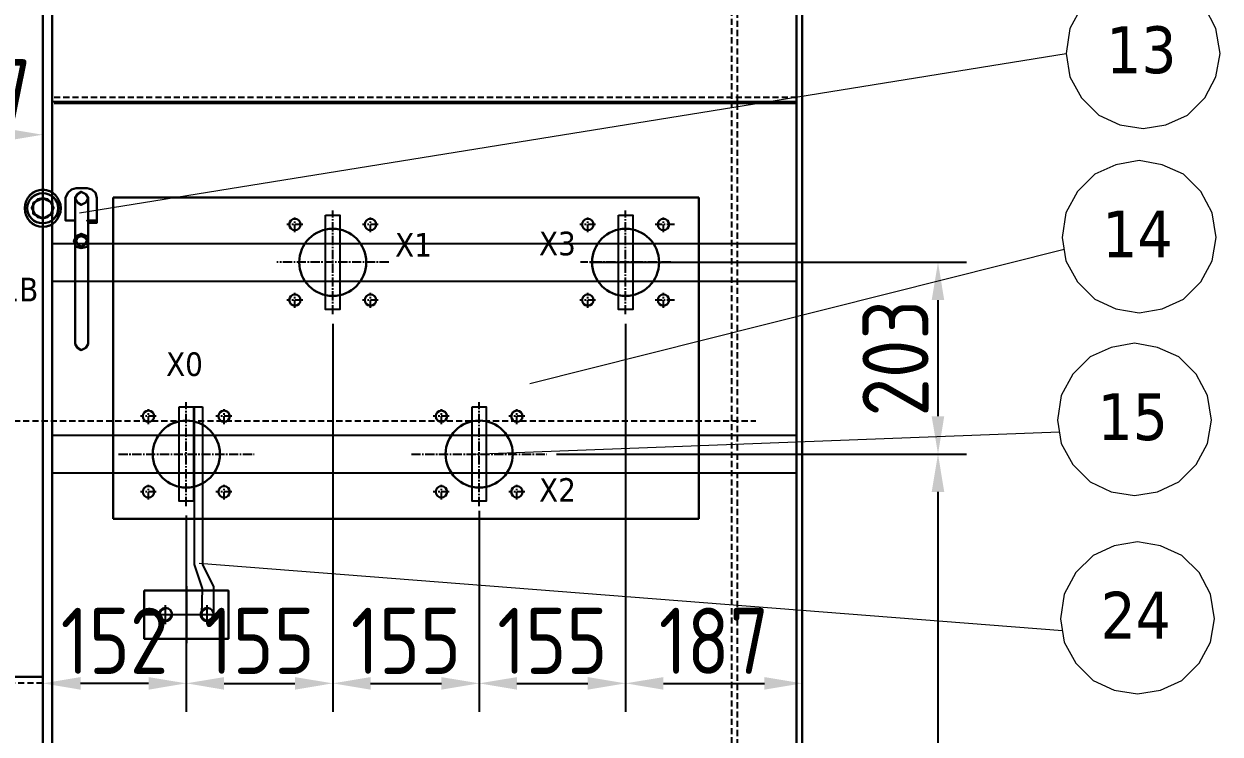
# Model space of a CAD drawing. Header units: millimetres. Extents: x 116956 to 138384, y -169944 to -162492.
# Drawn here: x 130823 to 132089, y -165108 to -164356 of the extents above; entities that cross this region are included whole.
import ezdxf

# ---------------------------------------------------------------- set-up
doc = ezdxf.new("R2010")
doc.units = ezdxf.units.MM
doc.header["$LTSCALE"] = 13
for name, pattern in [('CENTER', [50.8, 31.75, -6.35, 6.35, -6.35]), ('CENTER2', [1.125, 0.75, -0.125, 0.125, -0.125]), ('CENTERX2', [101.6, 63.5, -12.7, 12.7, -12.7]), ('DASHED', [0.75, 0.5, -0.25])]:
    doc.linetypes.add(name, pattern=pattern)
for name, color, linetype in [('1', 4, 'Continuous'), ('3中心线层', 1, 'CENTER'), ('4虚线层', 6, 'DASHED'), ('中心线', 1, 'CENTER2'), ('粗实线', 4, 'Continuous'), ('细实线', 2, 'Continuous')]:
    doc.layers.add(name, color=color, linetype=linetype)
doc.layers.add('标注、文本', color=3, linetype='Continuous', lineweight=25)
doc.layers.add('铁心', color=3, linetype='Continuous', lineweight=0)
doc.styles.get("Standard").update_dxf_attribs({"font": 'gbenor.shx', "bigfont": 'gbcbig.shx'})
doc.styles.add('Tahoma$001', font='tahoma.ttf', dxfattribs={"height": 2.159784})
doc.dimstyles.new('1-15', dxfattribs={"dimscale": 20, "dimtxt": 3.5, "dimasz": 2, "dimexe": 1.5, "dimexo": 0.5, "dimgap": 0.5, "dimtad": 1, "dimtoh": 1, "dimdec": 1, "dimdsep": 46, "dimtxsty": 'Standard', "dimcen": 2.5, "dimclrd": 3, "dimclre": 3, "dimclrt": 3, "dimadec": 0, "dimazin": 2, "dimtfac": 1, "dimtdec": 1, "dimtmove": 0, "dimatfit": 2, "dimfxl": 1, "dimarcsym": 0})

# ---------------------------------------------------------------- blocks, each defined once
blk = doc.blocks.new('A$C3970166B')
at = {"layer": '标注、文本', "color": 4, "lineweight": 30}
for points in [[(20.32, 13.55), (18.63, 16.93), (16.09, 19.47), (12.7, 20.32), (9.31, 19.47), (6.77, 16.93), (5.08, 13.55), (6.77, 9.31), (9.31, 6.77), (12.7, 5.93), (16.09, 6.77), (18.63, 9.31)], [(19.47, 16.93), (12.7, 20.32), (5.93, 16.93), (5.93, 9.31), (12.7, 5.93), (19.47, 9.31)]]:
    blk.add_lwpolyline(points, close=True, dxfattribs=at)
for major_axis, ratio in [((0, 13.12), 0.967742), ((-11.01, 0), 0.961538)]:
    blk.add_ellipse((12.7, 13.12), major_axis=major_axis, ratio=ratio, start_param=0, end_param=6.283185, dxfattribs=at)
blk = doc.blocks.new('A$C33D96195')
at = {"layer": '标注、文本', "color": 4, "lineweight": 30}
for points in [[(54.6, 171.4), (49.5, 170.2), (45.7, 166.4), (43.2, 161.3)], [(67.3, 6.4), (67.3, 161.3), (64.8, 165.1), (59.7, 167.6), (55.9, 165.1), (53.3, 161.3), (55.9, 156.2), (59.7, 153.7), (64.8, 156.2), (67.3, 161.3)], [(54.6, 171.4), (66, 171.4)], [(76.2, 161.3), (74.9, 166.4), (71.1, 170.2), (66, 171.4)], [(53.3, 137.2), (43.2, 137.2), (43.2, 161.3)], [(53.3, 161.3), (53.3, 6.4)], [(76.2, 161.3), (76.2, 137.2), (66, 137.2), (76.2, 137.2), (76.2, 134.6), (66, 134.6)], [(53.3, 6.4), (55.9, 2.5), (59.7, 0), (64.8, 2.5), (67.3, 6.4)]]:
    blk.add_lwpolyline(points, dxfattribs=at)
for points in [[(30.5, 150.8), (27.9, 155.9), (24.1, 159.7), (19, 161), (14, 159.7), (10.2, 155.9), (7.6, 150.8), (10.2, 144.5), (14, 140.7), (19, 139.4), (24.1, 140.7), (27.9, 144.5)], [(29.2, 155.9), (19, 161), (8.9, 155.9), (8.9, 144.5), (19, 139.4), (29.2, 144.5)], [(67.3, 115.6), (66, 120.7), (59.7, 123.2), (54.6, 120.7), (52.1, 115.6), (54.6, 109.2), (59.7, 108), (66, 109.2)], [(66, 115.6), (63.5, 119.4), (59.7, 120.7), (55.9, 119.4), (54.6, 115.6), (55.9, 111.8), (59.7, 109.2), (63.5, 111.8)]]:
    blk.add_lwpolyline(points, close=True, dxfattribs=at)
for major_axis, ratio in [((0, 19.7), 0.967742), ((-16.5, 0), 0.961538)]:
    blk.add_ellipse((19, 150.2), major_axis=major_axis, ratio=ratio, start_param=0, end_param=6.283185, dxfattribs=at)
at = {"layer": '标注、文本', "xscale": 1.5, "yscale": 1.5, "zscale": 1.5}
blk.add_blockref('A$C3970166B', (0, 130.5), dxfattribs=at)
blk = doc.blocks.new('3650')
at = {"layer": '3中心线层', "ltscale": 0.02}
for p, q in [((50820.3, -154431.1), (50820.3, -154415.3)), ((50900.3, -154431.1), (50900.3, -154415.3)), ((51130.3, -154431.1), (51130.3, -154415.3)), ((51210.3, -154431.1), (51210.3, -154415.3)), ((50828.5, -154422.9), (50811.7, -154422.9)), ((50908.5, -154422.9), (50891.7, -154422.9)), ((51138.5, -154422.9), (51121.7, -154422.9)), ((51222.2, -154422.9), (51201.7, -154422.9)), ((50820.3, -154511.1), (50820.3, -154495.3)), ((50900.3, -154511.1), (50900.3, -154495.3)), ((51130.3, -154511.1), (51130.3, -154495.3)), ((51210.3, -154511.1), (51210.3, -154495.3)), ((50828.5, -154502.9), (50811.7, -154502.9)), ((50908.5, -154502.9), (50891.7, -154502.9)), ((51138.5, -154502.9), (51121.7, -154502.9)), ((51222.2, -154502.9), (51201.7, -154502.9)), ((50665.3, -154634.1), (50665.3, -154618.3)), ((50745.3, -154634.1), (50745.3, -154618.3)), ((50975.3, -154634.1), (50975.3, -154618.3)), ((51055.3, -154634.1), (51055.3, -154618.3)), ((50673.5, -154625.9), (50656.7, -154625.9)), ((50753.5, -154625.9), (50736.7, -154625.9)), ((50983.5, -154625.9), (50966.7, -154625.9)), ((51063.5, -154625.9), (51046.7, -154625.9)), ((50665.3, -154714.1), (50665.3, -154698.3)), ((50745.3, -154714.1), (50745.3, -154698.3)), ((50975.3, -154714.1), (50975.3, -154698.3)), ((51055.3, -154714.1), (51055.3, -154698.3)), ((50673.5, -154705.9), (50656.7, -154705.9)), ((50753.5, -154705.9), (50736.7, -154705.9)), ((50983.5, -154705.9), (50966.7, -154705.9)), ((51063.5, -154705.9), (51046.7, -154705.9))]:
    blk.add_line(p, q, dxfattribs=at)
at = {"layer": '中心线'}
for p, q in [((50860.3, -154517.9), (50860.3, -154407.9)), ((51170.3, -154517.9), (51170.3, -154407.9)), ((50919.7, -154462.9), (50801, -154462.9)), ((51218.1, -154462.9), (51122.6, -154462.9)), ((50705.3, -154720.9), (50705.3, -154610.9)), ((51015.3, -154720.9), (51015.3, -154610.9)), ((50633.5, -154665.9), (50777.1, -154665.9)), ((50943.5, -154665.9), (51087.1, -154665.9))]:
    blk.add_line(p, q, dxfattribs=at)
at = {"layer": '粗实线'}
for points in [[(50852.8, -154412.9), (50867.8, -154412.9), (50867.8, -154512.9), (50852.8, -154512.9)], [(51162.8, -154412.9), (51177.8, -154412.9), (51177.8, -154512.9), (51162.8, -154512.9)], [(50697.8, -154615.9), (50712.8, -154615.9), (50712.8, -154715.9), (50697.8, -154715.9)], [(51007.8, -154615.9), (51022.8, -154615.9), (51022.8, -154715.9), (51007.8, -154715.9)]]:
    blk.add_lwpolyline(points, close=True, dxfattribs=at)
at = {"layer": '粗实线', "lineweight": 30}
for centre, radius in [((50820.3, -154422.9), 6), ((50900.3, -154422.9), 6), ((51130.3, -154422.9), 6), ((51210.3, -154422.9), 6), ((50860.3, -154462.9), 35.5), ((51170.3, -154462.9), 35.5), ((50820.3, -154502.9), 6), ((50900.3, -154502.9), 6), ((51130.3, -154502.9), 6), ((51210.3, -154502.9), 6), ((50665.3, -154625.9), 6), ((50745.3, -154625.9), 6), ((50975.3, -154625.9), 6), ((51055.3, -154625.9), 6), ((50705.3, -154665.9), 35.5), ((51015.3, -154665.9), 35.5), ((50665.3, -154705.9), 6), ((50745.3, -154705.9), 6), ((50975.3, -154705.9), 6), ((51055.3, -154705.9), 6)]:
    blk.add_circle(centre, radius, dxfattribs=at)
at = {"layer": '细实线', "color": 4, "lineweight": 30}
for p, q in [((51247.8, -154394.4), (50627.8, -154394.4)), ((50627.8, -154394.4), (50627.8, -154734.4)), ((51247.8, -154394.4), (51247.8, -154734.4)), ((50627.8, -154734.4), (51247.8, -154734.4))]:
    blk.add_line(p, q, dxfattribs=at)
at = {"layer": '标注、文本', "style": 'Tahoma$001'}
for s, p in [('X1', (50926.3, -154457)), ('X3', (51078.6, -154455.5)), ('X0', (50683.9, -154583.2)), ('X2', (51078.7, -154716.4))]:
    blk.add_text(s, height=25, dxfattribs=at).set_placement(p)
blk = doc.blocks.new('*D1482')
at = {"layer": 'Defpoints', "color": 0, "transparency": 16777216}
for p in [(130842.4, -164473.1), (130705.4, -164502.7), (130842.4, -164502.7)]:
    blk.add_point(p, dxfattribs=at)
at = {"layer": '标注、文本', "color": 3, "lineweight": -2, "transparency": 16777216}
for p, q in [((130705.4, -164492.7), (130705.4, -164443.1)), ((130842.4, -164492.7), (130842.4, -164443.1)), ((130745.4, -164473.1), (130802.4, -164473.1))]:
    blk.add_line(p, q, dxfattribs=at)
at = {"layer": '标注、文本', "color": 3, "transparency": 16777216}
for points in [[(130745.4, -164466.5), (130745.4, -164479.8), (130705.4, -164473.1)], [(130802.4, -164466.5), (130802.4, -164479.8), (130842.4, -164473.1)]]:
    blk.add_solid(points, dxfattribs=at)
at = {"layer": '标注、文本', "color": 3, "transparency": 16777216, "insert": (130773.9, -164428.1), "char_height": 70, "attachment_point": 5}
blk.add_mtext('137', dxfattribs=at)
blk = doc.blocks.new('*D1483')
at = {"layer": 'Defpoints', "color": 0, "transparency": 16777216}
for p in [(130842.4, -164866.2), (130994.4, -164866.2), (130842.4, -165053.9)]:
    blk.add_point(p, dxfattribs=at)
at = {"layer": '标注、文本', "color": 3, "lineweight": -2, "transparency": 16777216}
for p, q in [((130842.4, -164876.2), (130842.4, -165083.9)), ((130994.4, -164876.2), (130994.4, -165083.9)), ((130954.4, -165053.9), (130882.4, -165053.9))]:
    blk.add_line(p, q, dxfattribs=at)
at = {"layer": '标注、文本', "color": 3, "transparency": 16777216}
for points in [[(130882.4, -165047.3), (130882.4, -165060.6), (130842.4, -165053.9)], [(130954.4, -165047.3), (130954.4, -165060.6), (130994.4, -165053.9)]]:
    blk.add_solid(points, dxfattribs=at)
at = {"layer": '标注、文本', "color": 3, "transparency": 16777216, "insert": (130918.4, -165008.9), "char_height": 70, "attachment_point": 5}
blk.add_mtext('152', dxfattribs=at)
blk = doc.blocks.new('*D1484')
at = {"layer": 'Defpoints', "color": 0, "transparency": 16777216}
for p in [(131149.4, -164663.2), (130994.4, -164866.2), (131149.4, -165053.9)]:
    blk.add_point(p, dxfattribs=at)
at = {"layer": '标注、文本', "color": 3, "lineweight": -2, "transparency": 16777216}
for p, q in [((131149.4, -164673.2), (131149.4, -165083.9)), ((130994.4, -164876.2), (130994.4, -165083.9)), ((131034.4, -165053.9), (131109.4, -165053.9))]:
    blk.add_line(p, q, dxfattribs=at)
at = {"layer": '标注、文本', "color": 3, "transparency": 16777216}
for points in [[(131034.4, -165047.3), (131034.4, -165060.6), (130994.4, -165053.9)], [(131109.4, -165047.3), (131109.4, -165060.6), (131149.4, -165053.9)]]:
    blk.add_solid(points, dxfattribs=at)
at = {"layer": '标注、文本', "color": 3, "transparency": 16777216, "insert": (131071.9, -165008.9), "char_height": 70, "attachment_point": 5}
blk.add_mtext('155', dxfattribs=at)
blk = doc.blocks.new('*D1485')
at = {"layer": 'Defpoints', "color": 0, "transparency": 16777216}
for p in [(131149.4, -164663.2), (131304.4, -164866.2), (131304.4, -165053.9)]:
    blk.add_point(p, dxfattribs=at)
at = {"layer": '标注、文本', "color": 3, "lineweight": -2, "transparency": 16777216}
for p, q in [((131149.4, -164673.2), (131149.4, -165083.9)), ((131304.4, -164876.2), (131304.4, -165083.9)), ((131189.4, -165053.9), (131264.4, -165053.9))]:
    blk.add_line(p, q, dxfattribs=at)
at = {"layer": '标注、文本', "color": 3, "transparency": 16777216}
for points in [[(131189.4, -165047.3), (131189.4, -165060.6), (131149.4, -165053.9)], [(131264.4, -165047.3), (131264.4, -165060.6), (131304.4, -165053.9)]]:
    blk.add_solid(points, dxfattribs=at)
at = {"layer": '标注、文本', "color": 3, "transparency": 16777216, "insert": (131226.9, -165008.9), "char_height": 70, "attachment_point": 5}
blk.add_mtext('155', dxfattribs=at)
blk = doc.blocks.new('*D1486')
at = {"layer": 'Defpoints', "color": 0, "transparency": 16777216}
for p in [(131459.4, -164663.2), (131304.4, -164861.2), (131459.4, -165053.9)]:
    blk.add_point(p, dxfattribs=at)
at = {"layer": '标注、文本', "color": 3, "lineweight": -2, "transparency": 16777216}
for p, q in [((131459.4, -164673.2), (131459.4, -165083.9)), ((131304.4, -164871.2), (131304.4, -165083.9)), ((131344.4, -165053.9), (131419.4, -165053.9))]:
    blk.add_line(p, q, dxfattribs=at)
at = {"layer": '标注、文本', "color": 3, "transparency": 16777216}
for points in [[(131344.4, -165047.3), (131344.4, -165060.6), (131304.4, -165053.9)], [(131419.4, -165047.3), (131419.4, -165060.6), (131459.4, -165053.9)]]:
    blk.add_solid(points, dxfattribs=at)
at = {"layer": '标注、文本', "color": 3, "transparency": 16777216, "insert": (131381.9, -165008.9), "char_height": 70, "attachment_point": 5}
blk.add_mtext('155', dxfattribs=at)
blk = doc.blocks.new('*D1487')
at = {"layer": 'Defpoints', "color": 0, "transparency": 16777216}
for p in [(131459.4, -164663.2), (131646.4, -164663.2), (131646.4, -165053.9)]:
    blk.add_point(p, dxfattribs=at)
at = {"layer": '标注、文本', "color": 3, "lineweight": -2, "transparency": 16777216}
for p, q in [((131459.4, -164673.2), (131459.4, -165083.9)), ((131646.4, -164673.2), (131646.4, -165083.9)), ((131499.4, -165053.9), (131606.4, -165053.9))]:
    blk.add_line(p, q, dxfattribs=at)
at = {"layer": '标注、文本', "color": 3, "transparency": 16777216}
for points in [[(131499.4, -165047.3), (131499.4, -165060.6), (131459.4, -165053.9)], [(131606.4, -165047.3), (131606.4, -165060.6), (131646.4, -165053.9)]]:
    blk.add_solid(points, dxfattribs=at)
at = {"layer": '标注、文本', "color": 3, "transparency": 16777216, "insert": (131552.9, -165008.9), "char_height": 70, "attachment_point": 5}
blk.add_mtext('187', dxfattribs=at)
blk = doc.blocks.new('*D1489')
at = {"layer": 'Defpoints', "color": 0, "transparency": 16777216}
for p in [(131376.2, -164811.2), (131790.1, -164811.2), (131646.4, -165659.2)]:
    blk.add_point(p, dxfattribs=at)
at = {"layer": '标注、文本', "color": 3, "lineweight": -2, "transparency": 16777216}
for p, q in [((131386.2, -164811.2), (131820.1, -164811.2)), ((131790.1, -165619.2), (131790.1, -164851.2)), ((131656.4, -165659.2), (131820.1, -165659.2))]:
    blk.add_line(p, q, dxfattribs=at)
at = {"layer": '标注、文本', "color": 3, "transparency": 16777216}
for points in [[(131783.4, -164851.2), (131796.7, -164851.2), (131790.1, -164811.2)], [(131783.4, -165619.2), (131796.7, -165619.2), (131790.1, -165659.2)]]:
    blk.add_solid(points, dxfattribs=at)
at = {"layer": '标注、文本', "color": 3, "transparency": 16777216, "insert": (131745.1, -165235.2), "char_height": 70, "attachment_point": 5, "rotation": 90}
blk.add_mtext('848', dxfattribs=at)
blk = doc.blocks.new('*D1490')
at = {"layer": 'Defpoints', "color": 0, "transparency": 16777216}
for p in [(131411.7, -164608.2), (131790.1, -164608.2), (131376.2, -164811.2)]:
    blk.add_point(p, dxfattribs=at)
at = {"layer": '标注、文本', "color": 3, "lineweight": -2, "transparency": 16777216}
for p, q in [((131421.7, -164608.2), (131820.1, -164608.2)), ((131790.1, -164771.2), (131790.1, -164648.2)), ((131386.2, -164811.2), (131820.1, -164811.2))]:
    blk.add_line(p, q, dxfattribs=at)
at = {"layer": '标注、文本', "color": 3, "transparency": 16777216}
for points in [[(131783.4, -164648.2), (131796.7, -164648.2), (131790.1, -164608.2)], [(131783.4, -164771.2), (131796.7, -164771.2), (131790.1, -164811.2)]]:
    blk.add_solid(points, dxfattribs=at)
at = {"layer": '标注、文本', "color": 3, "transparency": 16777216, "insert": (131745.1, -164709.7), "char_height": 70, "attachment_point": 5, "rotation": 90}
blk.add_mtext('203', dxfattribs=at)

msp = doc.modelspace()

# ---------------------------------------------------------------- linework, layer by layer
at = {"layer": '1', "color": 1, "linetype": 'CENTERX2', "lineweight": -3, "ltscale": 0.1}
for p, q in [((130994.425, -164951), (130994.425, -165011.275)), ((130948.102, -164981.138), (131040.748, -164981.138)), ((130972.425, -164991.146), (130972.425, -164971.13)), ((131016.425, -164991.146), (131016.425, -164971.13))]:
    msp.add_line(p, q, dxfattribs=at)
at = {"layer": '4虚线层'}
for p, q in [((131571.422, -163853.209), (131571.422, -165551.159)), ((131577.422, -163855.209), (131577.422, -165551.159)), ((130854.425, -164433.207), (131640.422, -164433.207)), ((129895.422, -164776.159), (131597.422, -164776.159)), ((130842.425, -165053.659), (129852.422, -165053.659))]:
    msp.add_line(p, q, dxfattribs=at)
at = {"layer": '标注、文本', "color": 4, "lineweight": 30}
for p, q in [((131646.422, -165559.159), (131646.422, -163709.191)), ((131640.422, -165551.159), (131640.422, -163745.191)), ((131640.422, -164383.607), (131640.422, -164483.607)), ((130854.425, -164439.707), (131640.422, -164439.707)), ((130842.425, -165047.159), (129852.422, -165047.159))]:
    msp.add_line(p, q, dxfattribs=at)
at = {"layer": '标注、文本'}
for p, q in [((131640.422, -164438.138), (130852.425, -164438.138)), ((130852.425, -164588.159), (131640.422, -164588.159)), ((130852.425, -164628.159), (131640.422, -164628.159)), ((131001.925, -164761.159), (131011.649, -164761.159)), ((131002.687, -164761.159), (131002.687, -164927.945)), ((131011.649, -164761.159), (131011.649, -164927.945)), ((130852.425, -164791.159), (131640.422, -164791.159)), ((130852.425, -164831.159), (131640.422, -164831.159)), ((131002.687, -164927.945), (131011.074, -164953.351)), ((131011.649, -164927.945), (131023.207, -164951.655)), ((131011.074, -164953.351), (131010.425, -164981.138)), ((131023.207, -164951.655), (131023.207, -164982.874))]:
    msp.add_line(p, q, dxfattribs=at)
at = {"layer": '标注、文本', "color": 4, "lineweight": 30}
msp.add_lwpolyline([(130949.925, -164955.638), (131038.925, -164955.638), (131038.925, -165006.638), (130949.925, -165006.638)], close=True, dxfattribs=at)
for centre in [(130972.425, -164981.138), (131016.425, -164981.138)]:
    msp.add_circle(centre, 7, dxfattribs=at)
at = {"layer": '标注、文本'}
for centre in [(130972.425, -164981.138), (131016.425, -164981.138)]:
    msp.add_arc(centre, 6, 90, 0, dxfattribs=at)
at = {"layer": '粗实线', "lineweight": 30}
for p, q in [((130842.425, -163745.191), (130842.425, -165551.159)), ((130852.425, -163745.191), (130852.425, -165551.159))]:
    msp.add_line(p, q, dxfattribs=at)
at = {"layer": '铁心'}
for points in [[(132088.677, -164387.055), (132084.304, -164360.815), (132072.377, -164338.154), (132054.089, -164319.866), (132031.428, -164309.927), (132007.176, -164305.554), (131982.527, -164309.927), (131960.263, -164319.866), (131941.975, -164338.154), (131929.65, -164360.815), (131925.675, -164387.055), (131929.65, -164411.704), (131941.975, -164433.968), (131960.263, -164452.256), (131982.527, -164462.593), (132007.176, -164466.568), (132031.428, -164462.593), (132054.089, -164452.256), (132072.377, -164433.968), (132084.304, -164411.704)], [(132084.606, -164582.077), (132080.233, -164555.837), (132068.306, -164533.176), (132050.018, -164514.888), (132027.356, -164504.948), (132003.105, -164500.575), (131978.455, -164504.948), (131956.192, -164514.888), (131937.903, -164533.176), (131925.579, -164555.837), (131921.603, -164582.077), (131925.579, -164606.726), (131937.903, -164628.99), (131956.192, -164647.278), (131978.455, -164657.614), (132003.105, -164661.59), (132027.356, -164657.614), (132050.018, -164647.278), (132068.306, -164628.99), (132080.233, -164606.726)], [(132079.651, -164775.454), (132075.278, -164749.214), (132063.351, -164726.553), (132045.063, -164708.265), (132022.402, -164698.326), (131998.15, -164693.952), (131973.501, -164698.326), (131951.237, -164708.265), (131932.949, -164726.553), (131920.624, -164749.214), (131916.649, -164775.454), (131920.624, -164800.103), (131932.949, -164822.367), (131951.237, -164840.655), (131973.501, -164850.992), (131998.15, -164854.967), (132022.402, -164850.992), (132045.063, -164840.655), (132063.351, -164822.367), (132075.278, -164800.103)], [(132082.765, -164985.618), (132078.392, -164959.379), (132066.465, -164936.717), (132048.176, -164918.429), (132025.515, -164908.49), (132001.263, -164904.117), (131976.614, -164908.49), (131954.35, -164918.429), (131936.062, -164936.717), (131923.738, -164959.379), (131919.762, -164985.618), (131923.738, -165010.267), (131936.062, -165032.531), (131954.35, -165050.819), (131976.614, -165061.156), (132001.263, -165065.132), (132025.515, -165061.156), (132048.176, -165050.819), (132066.465, -165032.531), (132078.392, -165010.267)]]:
    msp.add_lwpolyline(points, close=True, dxfattribs=at)
for points in [[(130881.346, -164555.862), (131925.675, -164387.055), (131925.675, -164387.055)], [(131358.008, -164736.458), (131923.591, -164594.401), (131923.591, -164594.401)], [(131296.925, -164811.159), (131918.636, -164787.778), (131918.636, -164787.778)], [(131008.08, -164926.561), (131921.75, -164997.943), (131921.75, -164997.943)]]:
    msp.add_lwpolyline(points, dxfattribs=at)

# ---------------------------------------------------------------- block references
at = {"layer": '标注、文本'}
for name, p in [('A$C33D96195', (130823.377, -164701.169)), ('3650', (80289.095, -10145.304))]:
    msp.add_blockref(name, p, dxfattribs=at)

# ---------------------------------------------------------------- texts
at = {"layer": '标注、文本', "style": 'Tahoma$001'}
msp.add_text('H1B', height=25, dxfattribs=at).set_placement((130776.54, -164649.545))
at = {"layer": '铁心', "style": 'Tahoma$001'}
for s, p in [('13', (131968.052, -164407.979)), ('14', (131963.98, -164603.001)), ('15', (131959.026, -164796.378)), ('24', (131962.139, -165006.542))]:
    msp.add_text(s, height=49.6179, dxfattribs=at).set_placement(p)

# ---------------------------------------------------------------- dimensions: what is measured, and where the dimension line sits
at = {"layer": '标注、文本'}
for base, p1, p2, picture, middle in [((130842.425, -164473.136), (130705.422, -164502.687), (130842.425, -164502.687), '*D1482', (130773.924, -164428.136)), ((131149.425, -165053.924), (130994.425, -164866.159), (131149.425, -164663.159), '*D1484', (131071.925, -165008.924)), ((131304.425, -165053.924), (131149.425, -164663.159), (131304.425, -164866.159), '*D1485', (131226.925, -165008.924)), ((131459.425, -165053.924), (131304.425, -164861.159), (131459.425, -164663.159), '*D1486', (131381.925, -165008.924)), ((131646.422, -165053.924), (131459.425, -164663.159), (131646.422, -164663.159), '*D1487', (131552.924, -165008.924)), ((130842.425, -165053.924), (130994.425, -164866.159), (130842.425, -164866.159), '*D1483', (130918.425, -165008.924))]:
    dim = msp.add_linear_dim(base=base, p1=p1, p2=p2, dimstyle='1-15', dxfattribs=at)
    dim.commit()
    dim.dimension.update_dxf_attribs({"geometry": picture, "text_midpoint": middle})
for base, p1, p2, picture, middle in [((131790.051, -164608.159), (131376.242, -164811.159), (131411.675, -164608.159), '*D1490', (131745.051, -164709.659)), ((131790.051, -164811.159), (131646.422, -165659.159), (131376.242, -164811.159), '*D1489', (131745.051, -165235.159))]:
    dim = msp.add_linear_dim(base=base, p1=p1, p2=p2, angle=90, dimstyle='1-15', dxfattribs=at)
    dim.commit()
    dim.dimension.update_dxf_attribs({"geometry": picture, "text_midpoint": middle})

doc.saveas('drawing.dxf')
